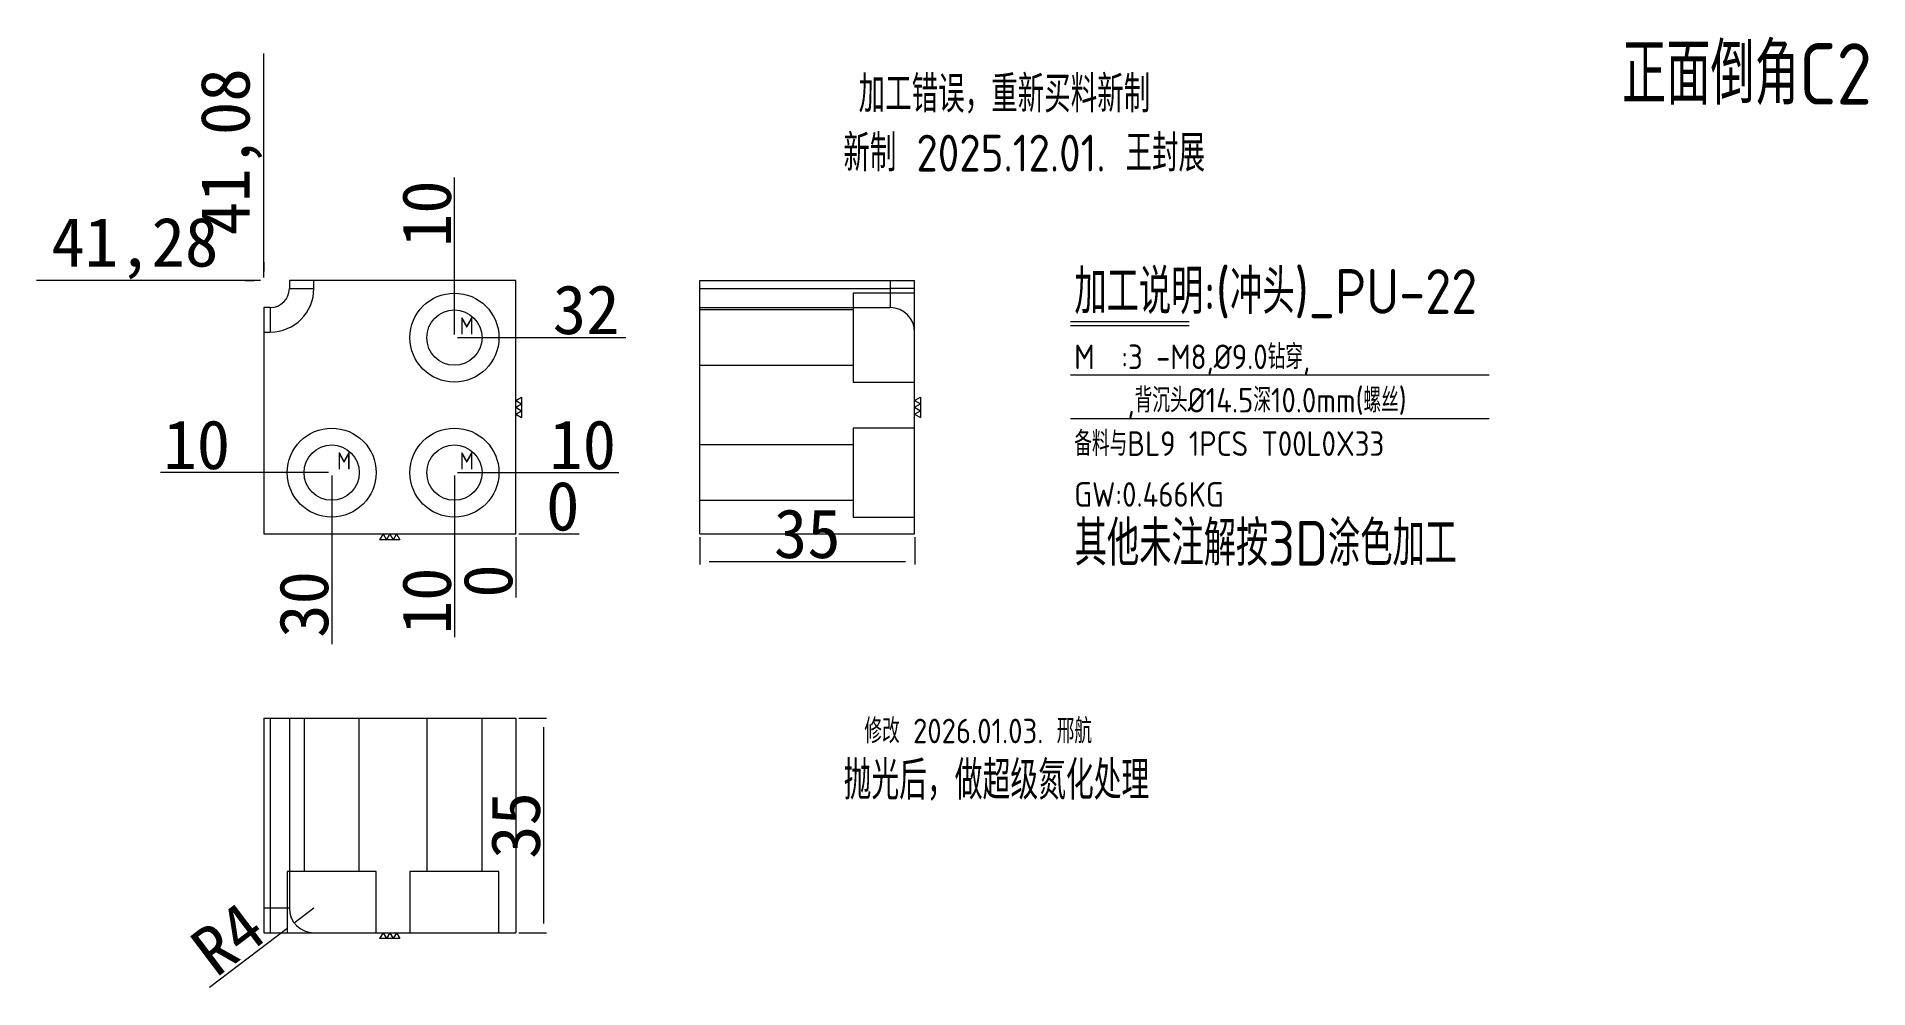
# Model space of a CAD drawing. Header units: millimetres. Extents: x 13692 to 13991, y 60222 to 60377.
import ezdxf
from ezdxf.enums import TextEntityAlignment as Align

# ---------------------------------------------------------------- set-up
doc = ezdxf.new("R2010")
doc.units = ezdxf.units.MM
doc.linetypes.add('DASHDOT', pattern=[0])
doc.linetypes.add('DASHED', pattern=[0])
doc.layers.add('DIE_P', color=7, linetype='Continuous', true_color=0xffffff)
doc.layers.add('U1', color=7, linetype='Continuous', true_color=0xffffff)
doc.layers.add('dim', color=4, linetype='Continuous')
doc.layers.add('PUNCH', color=2, linetype='Continuous')
doc.layers.add('dim_temp', color=161, linetype='Continuous', lineweight=9)
doc.styles.add('_PUG_ERP', font='txt')
doc.styles.add('gbenor', font='gbenor.shx', dxfattribs={"bigfont": 'gbcbig'})
doc.styles.add('gbenor_', font='gbenor.shx', dxfattribs={"bigfont": 'gbcbig'})
doc.dimstyles.new('_PUG_ERP', dxfattribs={"dimtxt": 8, "dimasz": 1.5, "dimexe": 0.5, "dimexo": 0.5, "dimgap": 0.5, "dimtad": 1, "dimtxsty": '_PUG_ERP', "dimblk": 'CLOSEDBLANK', "dimcen": 0, "dimclrd": 4, "dimclre": 4, "dimclrt": 3, "dimazin": 3, "dimtfac": 1, "dimtmove": 0, "dimatfit": 3, "dimldrblk": 'CLOSEDBLANK', "dimlwd": 9, "dimlwe": 9})

# ---------------------------------------------------------------- blocks, each defined once
blk = doc.blocks.new('*D1266')
at = {"layer": 'Defpoints', "color": 0}
for p in [(13770.29, 60296.02), (13770.29, 60296.02), (13774.79, 60296.02)]:
    blk.add_point(p, dxfattribs=at)
at = {"layer": 'dim_temp', "color": 4, "lineweight": 9}
blk.add_line((13770.79, 60296.02), (13780.62, 60296.02), dxfattribs=at)
at = {"layer": 'dim_temp', "color": 3, "lineweight": 18, "insert": (13777.95, 60300.52), "char_height": 8, "attachment_point": 5, "style": '_PUG_ERP'}
blk.add_mtext('0', dxfattribs=at)
blk = doc.blocks.new('_ClosedBlank')
blk = doc.blocks.new('*D1267')
at = {"layer": 'Defpoints', "color": 0}
for p in [(13760.29, 60306.02), (13774.79, 60306.02), (13770.29, 60296.02)]:
    blk.add_point(p, dxfattribs=at)
at = {"layer": 'dim_temp', "color": 4, "lineweight": 9}
blk.add_line((13760.79, 60306.02), (13787.1, 60306.02), dxfattribs=at)
at = {"layer": 'dim_temp', "color": 3, "lineweight": 18, "insert": (13781.19, 60310.52), "char_height": 8, "attachment_point": 5, "style": '_PUG_ERP'}
blk.add_mtext('10', dxfattribs=at)
blk = doc.blocks.new('*D1268')
at = {"layer": 'Defpoints', "color": 0}
for p in [(13760.29, 60328.02), (13774.79, 60328.02), (13770.29, 60296.02)]:
    blk.add_point(p, dxfattribs=at)
at = {"layer": 'dim_temp', "color": 4, "lineweight": 9}
blk.add_line((13760.79, 60328.02), (13788.24, 60328.02), dxfattribs=at)
at = {"layer": 'dim_temp', "color": 3, "lineweight": 18, "insert": (13781.76, 60332.52), "char_height": 8, "attachment_point": 5, "style": '_PUG_ERP'}
blk.add_mtext('32', dxfattribs=at)
blk = doc.blocks.new('*D1269')
at = {"layer": 'Defpoints', "color": 0}
for p in [(13724.71, 60306.02), (13740.29, 60306.02), (13770.29, 60296.02)]:
    blk.add_point(p, dxfattribs=at)
at = {"layer": 'dim_temp', "color": 4, "lineweight": 9}
blk.add_line((13739.79, 60306.02), (13712.4, 60306.02), dxfattribs=at)
at = {"layer": 'dim_temp', "color": 3, "lineweight": 18, "insert": (13718.3, 60310.52), "char_height": 8, "attachment_point": 5, "style": '_PUG_ERP'}
blk.add_mtext('10', dxfattribs=at)
blk = doc.blocks.new('*D1270')
at = {"layer": 'Defpoints', "color": 0}
for p in [(13724.71, 60337.3), (13729.21, 60337.3), (13770.29, 60296.02)]:
    blk.add_point(p, dxfattribs=at)
at = {"layer": 'dim_temp', "color": 4, "lineweight": 9}
for p, q in [((13727.71, 60337.3), (13692.21, 60337.3)), ((13728.71, 60337.3), (13726.21, 60337.3)), ((13726.21, 60337.3), (13727.71, 60337.3))]:
    blk.add_line(p, q, dxfattribs=at)
at = {"layer": 'dim_temp', "color": 3, "lineweight": 18, "insert": (13708.21, 60342.56), "char_height": 8, "attachment_point": 5, "style": '_PUG_ERP'}
blk.add_mtext('41,28', dxfattribs=at)
blk = doc.blocks.new('*D1271')
at = {"layer": 'Defpoints', "color": 0}
for p in [(13770.29, 60296.02), (13770.29, 60296.02), (13770.29, 60291.52)]:
    blk.add_point(p, dxfattribs=at)
at = {"layer": 'dim_temp', "color": 4, "lineweight": 9}
blk.add_line((13770.29, 60295.52), (13770.29, 60285.68), dxfattribs=at)
at = {"layer": 'dim_temp', "color": 3, "lineweight": 18, "insert": (13765.79, 60288.35), "char_height": 8, "attachment_point": 5, "rotation": 90, "style": '_PUG_ERP'}
blk.add_mtext('0', dxfattribs=at)
blk = doc.blocks.new('*D1272')
at = {"layer": 'Defpoints', "color": 0}
for p in [(13760.29, 60306.02), (13770.29, 60296.02), (13760.29, 60291.52)]:
    blk.add_point(p, dxfattribs=at)
at = {"layer": 'dim_temp', "color": 4, "lineweight": 9}
blk.add_line((13760.29, 60305.52), (13760.29, 60279.21), dxfattribs=at)
at = {"layer": 'dim_temp', "color": 3, "lineweight": 18, "insert": (13755.79, 60285.11), "char_height": 8, "attachment_point": 5, "rotation": 90, "style": '_PUG_ERP'}
blk.add_mtext('10', dxfattribs=at)
blk = doc.blocks.new('*D1273')
at = {"layer": 'Defpoints', "color": 0}
for p in [(13740.29, 60306.02), (13770.29, 60296.02), (13740.29, 60291.52)]:
    blk.add_point(p, dxfattribs=at)
at = {"layer": 'dim_temp', "color": 4, "lineweight": 9}
blk.add_line((13740.29, 60305.52), (13740.29, 60278.06), dxfattribs=at)
at = {"layer": 'dim_temp', "color": 3, "lineweight": 18, "insert": (13735.79, 60284.54), "char_height": 8, "attachment_point": 5, "rotation": 90, "style": '_PUG_ERP'}
blk.add_mtext('30', dxfattribs=at)
blk = doc.blocks.new('*D1274')
at = {"layer": 'Defpoints', "color": 0}
for p in [(13760.29, 60341.8), (13760.29, 60328.02), (13770.29, 60296.02)]:
    blk.add_point(p, dxfattribs=at)
at = {"layer": 'dim_temp', "color": 4, "lineweight": 9}
blk.add_line((13760.29, 60328.52), (13760.29, 60354.11), dxfattribs=at)
at = {"layer": 'dim_temp', "color": 3, "lineweight": 18, "insert": (13755.79, 60348.2), "char_height": 8, "attachment_point": 5, "rotation": 90, "style": '_PUG_ERP'}
blk.add_mtext('10', dxfattribs=at)
blk = doc.blocks.new('*D1275')
at = {"layer": 'Defpoints', "color": 0}
for p in [(13729.21, 60341.8), (13729.21, 60337.3), (13770.29, 60296.02)]:
    blk.add_point(p, dxfattribs=at)
at = {"layer": 'dim_temp', "color": 4, "lineweight": 9}
for p, q in [((13729.21, 60338.8), (13729.21, 60374.3)), ((13729.21, 60337.8), (13729.21, 60340.3)), ((13729.21, 60340.3), (13729.21, 60338.8))]:
    blk.add_line(p, q, dxfattribs=at)
at = {"layer": 'dim_temp', "color": 3, "lineweight": 18, "insert": (13723.94, 60358.3), "char_height": 8, "attachment_point": 5, "rotation": 90, "style": '_PUG_ERP'}
blk.add_mtext('41,08', dxfattribs=at)
blk = doc.blocks.new('*D1276')
at = {"layer": 'Defpoints', "color": 0}
for p in [(13770.29, 60266.02), (13770.29, 60231.02), (13774.79, 60231.02)]:
    blk.add_point(p, dxfattribs=at)
at = {"layer": 'dim_temp', "color": 4, "lineweight": 9}
for p, q in [((13770.79, 60266.02), (13775.29, 60266.02)), ((13774.79, 60264.52), (13774.79, 60232.52)), ((13770.79, 60231.02), (13775.29, 60231.02))]:
    blk.add_line(p, q, dxfattribs=at)
at = {"layer": 'dim_temp', "color": 3, "lineweight": 18, "insert": (13770.29, 60248.52), "char_height": 8, "attachment_point": 5, "rotation": 90, "style": '_PUG_ERP'}
blk.add_mtext('35', dxfattribs=at)
blk = doc.blocks.new('*D1277')
at = {"layer": 'Defpoints', "color": 0}
for p in [(13800.29, 60296.02), (13835.29, 60296.02), (13835.29, 60291.52)]:
    blk.add_point(p, dxfattribs=at)
at = {"layer": 'dim_temp', "color": 4, "lineweight": 9}
for p, q in [((13800.29, 60295.52), (13800.29, 60291.02)), ((13835.29, 60295.52), (13835.29, 60291.02)), ((13801.79, 60291.52), (13833.79, 60291.52))]:
    blk.add_line(p, q, dxfattribs=at)
at = {"layer": 'dim_temp', "color": 3, "lineweight": 18, "insert": (13817.79, 60296.02), "char_height": 8, "attachment_point": 5, "style": '_PUG_ERP'}
blk.add_mtext('35', dxfattribs=at)
blk = doc.blocks.new('*D1278')
at = {"layer": 'Defpoints', "color": 0}
for p in [(13737.39, 60235.02), (13734.19, 60232.6)]:
    blk.add_point(p, dxfattribs=at)
at = {"layer": 'dim_temp', "color": 4, "lineweight": 9}
for p, q in [((13737.39, 60235.02), (13734.19, 60232.6)), ((13720.36, 60222.16), (13733, 60231.7))]:
    blk.add_line(p, q, dxfattribs=at)
at = {"layer": 'dim_temp', "color": 3, "lineweight": 18, "insert": (13723.37, 60230.07), "char_height": 8, "attachment_point": 5, "rotation": 37.0673, "style": '_PUG_ERP'}
blk.add_mtext('R4', dxfattribs=at)

msp = doc.modelspace()

# ---------------------------------------------------------------- linework, layer by layer
at = {"layer": 'dim', "color": 8, "linetype": 'Continuous', "lineweight": 18}
for p, q in [((13860.694, 60330.616), (13880.01, 60330.616)), ((13860.694, 60330.009), (13880.01, 60330.009)), ((13860.694, 60321.923), (13928.908, 60321.923)), ((13860.694, 60314.85), (13928.908, 60314.85))]:
    msp.add_line(p, q, dxfattribs=at)
at = {"layer": 'dim', "color": 20, "linetype": 'Continuous', "lineweight": 18}
for p, q in [((13770.287, 60317.751), (13771.235, 60318.298)), ((13770.287, 60317.751), (13771.235, 60317.203)), ((13770.287, 60316.656), (13771.235, 60317.203)), ((13771.235, 60318.298), (13771.235, 60315.014)), ((13835.287, 60317.751), (13836.235, 60318.298)), ((13835.287, 60317.751), (13836.235, 60317.203)), ((13835.287, 60316.656), (13836.235, 60317.203)), ((13836.235, 60318.298), (13836.235, 60315.014)), ((13770.287, 60316.656), (13771.235, 60316.109)), ((13770.287, 60315.561), (13771.235, 60316.109)), ((13770.287, 60315.561), (13771.235, 60315.014)), ((13835.287, 60316.656), (13836.235, 60316.109)), ((13835.287, 60315.561), (13836.235, 60316.109)), ((13835.287, 60315.561), (13836.235, 60315.014)), ((13748.651, 60296.016), (13748.104, 60295.068)), ((13748.651, 60296.016), (13749.199, 60295.068)), ((13749.746, 60296.016), (13749.199, 60295.068)), ((13749.746, 60296.016), (13750.294, 60295.068)), ((13750.841, 60296.016), (13750.294, 60295.068)), ((13750.841, 60296.016), (13751.388, 60295.068)), ((13751.388, 60295.068), (13748.104, 60295.068)), ((13748.651, 60231.016), (13748.104, 60230.068)), ((13748.651, 60231.016), (13749.199, 60230.068)), ((13749.746, 60231.016), (13749.199, 60230.068)), ((13749.746, 60231.016), (13750.294, 60230.068)), ((13750.841, 60231.016), (13750.294, 60230.068)), ((13750.841, 60231.016), (13751.388, 60230.068)), ((13751.388, 60230.068), (13748.104, 60230.068))]:
    msp.add_line(p, q, dxfattribs=at)
at = {"layer": 'PUNCH', "color": 151, "linetype": 'Continuous', "lineweight": 18}
for p, q in [((13770.287, 60337.296), (13733.387, 60337.296)), ((13733.387, 60337.296), (13733.387, 60336.016)), ((13770.287, 60296.016), (13770.287, 60337.296)), ((13800.287, 60337.296), (13835.287, 60337.296)), ((13800.287, 60296.016), (13800.287, 60337.296)), ((13835.287, 60296.016), (13835.287, 60337.296)), ((13729.206, 60332.916), (13729.206, 60296.016)), ((13730.287, 60332.916), (13729.206, 60332.916)), ((13729.206, 60296.016), (13770.287, 60296.016)), ((13800.287, 60296.016), (13835.287, 60296.016)), ((13729.206, 60266.016), (13729.206, 60231.016)), ((13729.206, 60266.016), (13770.287, 60266.016)), ((13770.287, 60266.016), (13770.287, 60231.016)), ((13729.206, 60231.016), (13770.287, 60231.016))]:
    msp.add_line(p, q, dxfattribs=at)
at = {"layer": 'PUNCH', "color": 155, "linetype": 'DASHED', "lineweight": 13, "ltscale": 0.19257}
for p, q in [((13733.387, 60336.016), (13737.387, 60336.016)), ((13737.387, 60336.016), (13737.387, 60337.296)), ((13800.287, 60336.016), (13831.287, 60336.016)), ((13831.287, 60337.296), (13831.287, 60336.016)), ((13835.287, 60336.016), (13831.287, 60336.016)), ((13831.287, 60336.016), (13831.287, 60332.916)), ((13730.287, 60332.916), (13730.287, 60328.916)), ((13729.206, 60328.916), (13730.287, 60328.916)), ((13730.287, 60266.016), (13730.287, 60235.016)), ((13730.287, 60235.016), (13729.206, 60235.016)), ((13733.387, 60235.016), (13730.287, 60235.016)), ((13730.287, 60235.016), (13730.287, 60231.016))]:
    msp.add_line(p, q, dxfattribs=at)
at = {"layer": 'PUNCH', "color": 31, "linetype": 'DASHED', "lineweight": 13, "ltscale": 0.19257}
for p, q in [((13835.287, 60335.266), (13825.287, 60335.266)), ((13825.287, 60335.266), (13825.287, 60328.016)), ((13825.287, 60332.519), (13800.287, 60332.519)), ((13825.287, 60328.016), (13825.287, 60320.766)), ((13800.287, 60323.512), (13825.287, 60323.512)), ((13825.287, 60320.766), (13835.287, 60320.766)), ((13835.287, 60313.266), (13825.287, 60313.266)), ((13825.287, 60313.266), (13825.287, 60306.016)), ((13825.287, 60310.519), (13800.287, 60310.519)), ((13825.287, 60306.016), (13825.287, 60298.766)), ((13800.287, 60301.512), (13825.287, 60301.512)), ((13825.287, 60298.766), (13835.287, 60298.766)), ((13735.783, 60266.016), (13735.783, 60241.016)), ((13744.79, 60241.016), (13744.79, 60266.016)), ((13755.783, 60266.016), (13755.783, 60241.016)), ((13764.79, 60241.016), (13764.79, 60266.016)), ((13733.037, 60241.016), (13733.037, 60231.016)), ((13747.537, 60241.016), (13733.037, 60241.016)), ((13747.537, 60231.016), (13747.537, 60241.016)), ((13753.037, 60241.016), (13753.037, 60231.016)), ((13767.537, 60241.016), (13753.037, 60241.016)), ((13767.537, 60231.016), (13767.537, 60241.016))]:
    msp.add_line(p, q, dxfattribs=at)
at = {"layer": 'PUNCH', "color": 151, "linetype": 'DASHED', "lineweight": 13, "ltscale": 0.19257}
for p, q in [((13800.287, 60332.916), (13831.287, 60332.916)), ((13733.387, 60266.016), (13733.387, 60235.016))]:
    msp.add_line(p, q, dxfattribs=at)
at = {"layer": 'PUNCH', "color": 30, "linetype": 'DASHED', "lineweight": 13, "ltscale": 0.19257}
for centre in [(13760.287, 60328.016), (13740.287, 60306.016), (13760.287, 60306.016)]:
    msp.add_circle(centre, 7.25, dxfattribs=at)
at = {"layer": 'PUNCH', "color": 42, "linetype": 'Continuous', "lineweight": 18}
for centre in [(13760.287, 60328.016), (13740.287, 60306.016), (13760.287, 60306.016)]:
    msp.add_circle(centre, 4.503, dxfattribs=at)
at = {"layer": 'PUNCH', "color": 155, "linetype": 'DASHED', "lineweight": 13, "ltscale": 0.19257}
msp.add_arc((13730.287, 60336.016), 7.1, 270, 0, dxfattribs=at)
at = {"layer": 'PUNCH', "color": 151, "linetype": 'Continuous', "lineweight": 18}
msp.add_arc((13730.287, 60336.016), 3.1, 270, 0, dxfattribs=at)
at = {"layer": 'PUNCH', "color": 151, "linetype": 'DASHED', "lineweight": 13, "ltscale": 0.19257}
for centre, start, end in [((13831.287, 60328.916), 0, 90), ((13737.387, 60235.016), 180, 270)]:
    msp.add_arc(centre, 4, start, end, dxfattribs=at)

# ---------------------------------------------------------------- texts
at = {"color": 2, "linetype": 'DASHDOT', "lineweight": 13, "style": 'gbenor_'}
msp.add_text('修改 2026.01.03. 邢航', height=4, dxfattribs=at).set_placement((13845.643, 60264.126), align=Align.MIDDLE)
at = {"layer": 'DIE_P', "color": 2, "linetype": 'ByBlock', "lineweight": 18, "style": 'gbenor_'}
msp.add_text('抛光后，做超级氮化处理', height=6.28894, dxfattribs=at).set_placement((13848.618, 60256.107), align=Align.MIDDLE)
at = {"layer": 'dim', "color": 6, "lineweight": 18, "style": 'gbenor'}
msp.add_text('加工错误，重新买料新制', height=6, dxfattribs=at).set_placement((13826.154, 60364.698))
msp.add_text('新制 2025.12.01. 王封展', height=6, dxfattribs=at).set_placement((13853.14, 60358.405), align=Align.MIDDLE)
at = {"layer": 'dim', "color": 4, "lineweight": 18, "style": 'gbenor'}
for s, height, p in [('加工说明:(冲头)_PU-22', 7.3, (13861.318, 60331.875)), ('M', 2.8, (13761.144, 60328.523)), ('M  :3 -M8,%%c9.0钻穿,', 4, (13861.294, 60322.888)), ('    ,背沉头%%c14.5深10.0mm(螺丝)', 4, (13861.294, 60315.814)), ('备料与BL9 1PCS T00L0X33', 4, (13861.294, 60308.741)), ('M', 2.8, (13741.144, 60306.523)), ('M', 2.8, (13761.144, 60306.523)), ('GW:0.466KG ', 4, (13861.294, 60300.453))]:
    msp.add_text(s, height=height, dxfattribs=at).set_placement(p)
at = {"layer": 'dim', "color": 21, "lineweight": 18, "style": 'gbenor'}
msp.add_text('其他未注解按3D涂色加工', height=7.3, dxfattribs=at).set_placement((13861.37, 60290.834))
at = {"layer": 'U1', "color": 3, "lineweight": 18, "style": 'gbenor'}
msp.add_text('正面倒角C2', height=10, dxfattribs=at).set_placement((13950.574, 60365.988))

# ---------------------------------------------------------------- dimensions: what is measured, and where the dimension line sits
at = {"layer": 'dim_temp', "lineweight": 18}
for feature_location, offset, dtype, origin, picture, middle in [((13729.206, 60337.296), (0, 4.5), 1, (13770.287, 60296.016), '*D1275', (13723.944, 60358.296)), ((13760.287, 60328.016), (0, 13.781), 1, (13770.287, 60296.016), '*D1274', (13755.787, 60348.201)), ((13729.206, 60337.296), (-4.5, 0), 0, (13770.287, 60296.016), '*D1270', (13708.206, 60342.559)), ((13760.287, 60328.016), (14.5, 0), 0, (13770.287, 60296.016), '*D1268', (13781.763, 60332.516)), ((13740.287, 60306.016), (-15.581, 0), 0, (13770.287, 60296.016), '*D1269', (13718.301, 60310.516)), ((13760.287, 60306.016), (14.5, 0), 0, (13770.287, 60296.016), '*D1267', (13781.191, 60310.516)), ((13740.287, 60306.016), (0, -14.5), 1, (13770.287, 60296.016), '*D1273', (13735.787, 60284.539)), ((13760.287, 60306.016), (0, -14.5), 1, (13770.287, 60296.016), '*D1272', (13755.787, 60285.111)), ((13770.286561643, 60296.015673497), (4.5, 0), 0, (13770.286561643, 60296.015673497), '*D1266', (13777.95322831, 60300.515673497)), ((13770.286561643, 60296.015673497), (0, -4.5), 1, (13770.286561643, 60296.015673497), '*D1271', (13765.786561643, 60288.349006831))]:
    dim = msp.add_ordinate_dim(feature_location=feature_location, offset=offset, dtype=dtype, origin=origin, dimstyle='_PUG_ERP', dxfattribs=at)
    dim.commit()
    dim.dimension.update_dxf_attribs({"geometry": picture, "text_midpoint": middle})
dim = msp.add_linear_dim(base=(13835.287, 60291.516), p1=(13800.287, 60296.016), p2=(13835.287, 60296.016), dimstyle='_PUG_ERP', dxfattribs=at)
dim.commit()
dim.dimension.update_dxf_attribs({"geometry": '*D1277', "text_midpoint": (13817.787, 60296.016)})
dim = msp.add_linear_dim(base=(13774.787, 60231.016), p1=(13770.287, 60266.016), p2=(13770.287, 60231.016), angle=90, dimstyle='_PUG_ERP', dxfattribs=at)
dim.commit()
dim.dimension.update_dxf_attribs({"geometry": '*D1276', "text_midpoint": (13770.287, 60248.516)})
dim = msp.add_radius_dim(center=(13737.387, 60235.016), mpoint=(13734.195, 60232.605), dimstyle='_PUG_ERP', dxfattribs=at)
dim.commit()
dim.dimension.update_dxf_attribs({"geometry": '*D1278', "text_midpoint": (13723.37, 60230.067)})

doc.saveas('drawing.dxf')
